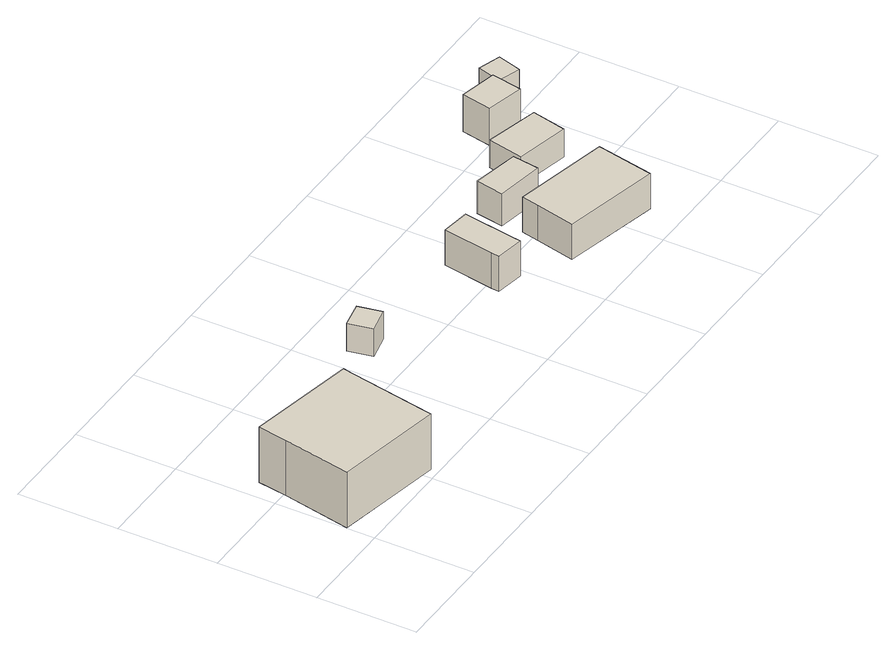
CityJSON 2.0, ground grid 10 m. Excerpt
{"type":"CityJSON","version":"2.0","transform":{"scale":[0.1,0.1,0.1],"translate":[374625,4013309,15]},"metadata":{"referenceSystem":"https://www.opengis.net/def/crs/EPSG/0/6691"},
"CityObjects":{
"building1":{"type":"Building","attributes":{"枝番":1,"利根川水系渡良瀬川洪水浸水想定区域（計画規模）.規模":"L1","利根川水系渡良瀬川洪水浸水想定区域（計画規模）.浸水ランク":"2","利根川水系渡良瀬川洪水浸水想定区域（計画規模）.浸水深":0.9,"利根川水系渡良瀬川洪水浸水想定区域（計画規模）.継続時間":6.7,"利根川水系渡良瀬川洪水浸水想定区域（想定最大規模）.規模":"L2","利根川水系渡良瀬川洪水浸水想定区域（想定最大規模）.浸水ランク":"2","利根川水系渡良瀬川洪水浸水想定区域（想定最大規模）.浸水深":2.02,"利根川水系渡良瀬川洪水浸水想定区域（想定最大規模）.継続時間":176.6,"利根川水系利根川洪水浸水想定区域（計画規模）.規模":"L1","利根川水系利根川洪水浸水想定区域（計画規模）.浸水ランク":"3","利根川水系利根川洪水浸水想定区域（計画規模）.浸水深":3,"利根川水系利根川洪水浸水想定区域（想定最大規模）.規模":"L2","利根川水系利根川洪水浸水想定区域（想定最大規模）.浸水ランク":"4","利根川水系利根川洪水浸水想定区域（想定最大規模）.浸水深":5.23,"measuredHeight":6.4,"BuildingDetails.prefecture":"10","BuildingDetails.city":"10207"},"geometry":[{"type":"Solid","lod":"1","boundaries":[[[[0,1,2,3,4,5]],[[4,6,7,5]],[[3,8,6,4]],[[2,9,8,3]],[[1,10,9,2]],[[0,11,10,1]],[[5,7,11,0]],[[6,8,9,10,11,7]]]]}]},
"building2":{"type":"Building","attributes":{"枝番":1,"利根川水系渡良瀬川洪水浸水想定区域（計画規模）.規模":"L1","利根川水系渡良瀬川洪水浸水想定区域（計画規模）.浸水ランク":"2","利根川水系渡良瀬川洪水浸水想定区域（計画規模）.浸水深":0.88,"利根川水系渡良瀬川洪水浸水想定区域（計画規模）.継続時間":9.7,"利根川水系渡良瀬川洪水浸水想定区域（想定最大規模）.規模":"L2","利根川水系渡良瀬川洪水浸水想定区域（想定最大規模）.浸水ランク":"2","利根川水系渡良瀬川洪水浸水想定区域（想定最大規模）.浸水深":2.02,"利根川水系渡良瀬川洪水浸水想定区域（想定最大規模）.継続時間":205.9,"利根川水系利根川洪水浸水想定区域（計画規模）.規模":"L1","利根川水系利根川洪水浸水想定区域（計画規模）.浸水ランク":"3","利根川水系利根川洪水浸水想定区域（計画規模）.浸水深":3,"利根川水系利根川洪水浸水想定区域（想定最大規模）.規模":"L2","利根川水系利根川洪水浸水想定区域（想定最大規模）.浸水ランク":"4","利根川水系利根川洪水浸水想定区域（想定最大規模）.浸水深":5.23,"BuildingDetails.prefecture":"10","BuildingDetails.city":"10207"},"geometry":[{"type":"Solid","lod":"1","boundaries":[[[[12,13,14,15]],[[14,16,17,15]],[[13,18,16,14]],[[12,19,18,13]],[[15,17,19,12]],[[16,18,19,17]]]]}]},
"building3":{"type":"Building","attributes":{"枝番":1,"利根川水系渡良瀬川洪水浸水想定区域（計画規模）.規模":"L1","利根川水系渡良瀬川洪水浸水想定区域（計画規模）.浸水ランク":"2","利根川水系渡良瀬川洪水浸水想定区域（計画規模）.浸水深":0.77,"利根川水系渡良瀬川洪水浸水想定区域（計画規模）.継続時間":7.2,"利根川水系渡良瀬川洪水浸水想定区域（想定最大規模）.規模":"L2","利根川水系渡良瀬川洪水浸水想定区域（想定最大規模）.浸水ランク":"2","利根川水系渡良瀬川洪水浸水想定区域（想定最大規模）.浸水深":1.92,"利根川水系渡良瀬川洪水浸水想定区域（想定最大規模）.継続時間":182.4,"利根川水系利根川洪水浸水想定区域（計画規模）.規模":"L1","利根川水系利根川洪水浸水想定区域（計画規模）.浸水ランク":"2","利根川水系利根川洪水浸水想定区域（計画規模）.浸水深":2.9,"利根川水系利根川洪水浸水想定区域（想定最大規模）.規模":"L2","利根川水系利根川洪水浸水想定区域（想定最大規模）.浸水ランク":"4","利根川水系利根川洪水浸水想定区域（想定最大規模）.浸水深":5.13,"measuredHeight":4.1,"BuildingDetails.prefecture":"10","BuildingDetails.city":"10207"},"geometry":[{"type":"Solid","lod":"1","boundaries":[[[[20,21,22,23,24,25]],[[24,26,27,25]],[[23,28,26,24]],[[22,29,28,23]],[[21,30,29,22]],[[20,31,30,21]],[[25,27,31,20]],[[26,28,29,30,31,27]]]]}]},
"building4":{"type":"Building","attributes":{"枝番":1,"利根川水系渡良瀬川洪水浸水想定区域（計画規模）.規模":"L1","利根川水系渡良瀬川洪水浸水想定区域（計画規模）.浸水ランク":"2","利根川水系渡良瀬川洪水浸水想定区域（計画規模）.浸水深":0.75,"利根川水系渡良瀬川洪水浸水想定区域（計画規模）.継続時間":6.7,"利根川水系渡良瀬川洪水浸水想定区域（想定最大規模）.規模":"L2","利根川水系渡良瀬川洪水浸水想定区域（想定最大規模）.浸水ランク":"2","利根川水系渡良瀬川洪水浸水想定区域（想定最大規模）.浸水深":1.92,"利根川水系渡良瀬川洪水浸水想定区域（想定最大規模）.継続時間":177,"利根川水系利根川洪水浸水想定区域（計画規模）.規模":"L1","利根川水系利根川洪水浸水想定区域（計画規模）.浸水ランク":"2","利根川水系利根川洪水浸水想定区域（計画規模）.浸水深":2.9,"利根川水系利根川洪水浸水想定区域（想定最大規模）.規模":"L2","利根川水系利根川洪水浸水想定区域（想定最大規模）.浸水ランク":"4","利根川水系利根川洪水浸水想定区域（想定最大規模）.浸水深":5.13,"usage":"431","measuredHeight":4,"BuildingDetails.prefecture":"10","BuildingDetails.city":"10207","BuildingDetails.surveyYear":2016},"geometry":[{"type":"Solid","lod":"1","boundaries":[[[[32,33,34,35,36,37]],[[36,38,39,37]],[[35,40,38,36]],[[34,41,40,35]],[[33,42,41,34]],[[32,43,42,33]],[[37,39,43,32]],[[38,40,41,42,43,39]]]]}]},
"building5":{"type":"Building","attributes":{"枝番":1,"利根川水系渡良瀬川洪水浸水想定区域（計画規模）.規模":"L1","利根川水系渡良瀬川洪水浸水想定区域（計画規模）.浸水ランク":"2","利根川水系渡良瀬川洪水浸水想定区域（計画規模）.浸水深":0.85,"利根川水系渡良瀬川洪水浸水想定区域（計画規模）.継続時間":7.2,"利根川水系渡良瀬川洪水浸水想定区域（想定最大規模）.規模":"L2","利根川水系渡良瀬川洪水浸水想定区域（想定最大規模）.浸水ランク":"2","利根川水系渡良瀬川洪水浸水想定区域（想定最大規模）.浸水深":2.02,"利根川水系渡良瀬川洪水浸水想定区域（想定最大規模）.継続時間":182.4,"利根川水系利根川洪水浸水想定区域（計画規模）.規模":"L1","利根川水系利根川洪水浸水想定区域（計画規模）.浸水ランク":"3","利根川水系利根川洪水浸水想定区域（計画規模）.浸水深":3,"利根川水系利根川洪水浸水想定区域（想定最大規模）.規模":"L2","利根川水系利根川洪水浸水想定区域（想定最大規模）.浸水ランク":"4","利根川水系利根川洪水浸水想定区域（想定最大規模）.浸水深":5.23,"usage":"454","measuredHeight":3.7,"BuildingDetails.prefecture":"10","BuildingDetails.city":"10207","BuildingDetails.surveyYear":2016},"geometry":[{"type":"Solid","lod":"1","boundaries":[[[[44,45,46,47]],[[46,48,49,47]],[[45,50,48,46]],[[44,51,50,45]],[[47,49,51,44]],[[48,50,51,49]]]]}]},
"building6":{"type":"Building","attributes":{"枝番":1,"利根川水系渡良瀬川洪水浸水想定区域（計画規模）.規模":"L1","利根川水系渡良瀬川洪水浸水想定区域（計画規模）.浸水ランク":"2","利根川水系渡良瀬川洪水浸水想定区域（計画規模）.浸水深":0.95,"利根川水系渡良瀬川洪水浸水想定区域（計画規模）.継続時間":6.5,"利根川水系渡良瀬川洪水浸水想定区域（想定最大規模）.規模":"L2","利根川水系渡良瀬川洪水浸水想定区域（想定最大規模）.浸水ランク":"2","利根川水系渡良瀬川洪水浸水想定区域（想定最大規模）.浸水深":2.12,"利根川水系渡良瀬川洪水浸水想定区域（想定最大規模）.継続時間":176.6,"利根川水系利根川洪水浸水想定区域（計画規模）.規模":"L1","利根川水系利根川洪水浸水想定区域（計画規模）.浸水ランク":"3","利根川水系利根川洪水浸水想定区域（計画規模）.浸水深":3.1,"利根川水系利根川洪水浸水想定区域（想定最大規模）.規模":"L2","利根川水系利根川洪水浸水想定区域（想定最大規模）.浸水ランク":"4","利根川水系利根川洪水浸水想定区域（想定最大規模）.浸水深":5.33,"usage":"431","measuredHeight":3.9,"BuildingDetails.prefecture":"10","BuildingDetails.city":"10207","BuildingDetails.surveyYear":2016},"geometry":[{"type":"Solid","lod":"1","boundaries":[[[[52,53,54,55]],[[54,56,57,55]],[[53,58,56,54]],[[52,59,58,53]],[[55,57,59,52]],[[56,58,59,57]]]]}]},
"building7":{"type":"Building","attributes":{"枝番":1,"利根川水系渡良瀬川洪水浸水想定区域（計画規模）.規模":"L1","利根川水系渡良瀬川洪水浸水想定区域（計画規模）.浸水ランク":"2","利根川水系渡良瀬川洪水浸水想定区域（計画規模）.浸水深":1.14,"利根川水系渡良瀬川洪水浸水想定区域（計画規模）.継続時間":6.5,"利根川水系渡良瀬川洪水浸水想定区域（想定最大規模）.規模":"L2","利根川水系渡良瀬川洪水浸水想定区域（想定最大規模）.浸水ランク":"2","利根川水系渡良瀬川洪水浸水想定区域（想定最大規模）.浸水深":2.31,"利根川水系渡良瀬川洪水浸水想定区域（想定最大規模）.継続時間":176.6,"利根川水系利根川洪水浸水想定区域（計画規模）.規模":"L1","利根川水系利根川洪水浸水想定区域（計画規模）.浸水ランク":"3","利根川水系利根川洪水浸水想定区域（計画規模）.浸水深":3.3,"利根川水系利根川洪水浸水想定区域（想定最大規模）.規模":"L2","利根川水系利根川洪水浸水想定区域（想定最大規模）.浸水ランク":"4","利根川水系利根川洪水浸水想定区域（想定最大規模）.浸水深":5.53,"usage":"431","measuredHeight":4.1,"BuildingDetails.prefecture":"10","BuildingDetails.city":"10207","BuildingDetails.surveyYear":2016},"geometry":[{"type":"Solid","lod":"1","boundaries":[[[[60,61,62,63]],[[62,64,65,63]],[[61,66,64,62]],[[60,67,66,61]],[[63,65,67,60]],[[64,66,67,65]]]]}]},
"building8":{"type":"Building","attributes":{"枝番":1,"利根川水系渡良瀬川洪水浸水想定区域（計画規模）.規模":"L1","利根川水系渡良瀬川洪水浸水想定区域（計画規模）.浸水ランク":"2","利根川水系渡良瀬川洪水浸水想定区域（計画規模）.浸水深":1.04,"利根川水系渡良瀬川洪水浸水想定区域（計画規模）.継続時間":6.5,"利根川水系渡良瀬川洪水浸水想定区域（想定最大規模）.規模":"L2","利根川水系渡良瀬川洪水浸水想定区域（想定最大規模）.浸水ランク":"2","利根川水系渡良瀬川洪水浸水想定区域（想定最大規模）.浸水深":2.22,"利根川水系渡良瀬川洪水浸水想定区域（想定最大規模）.継続時間":176.6,"利根川水系利根川洪水浸水想定区域（計画規模）.規模":"L1","利根川水系利根川洪水浸水想定区域（計画規模）.浸水ランク":"3","利根川水系利根川洪水浸水想定区域（計画規模）.浸水深":3.2,"利根川水系利根川洪水浸水想定区域（想定最大規模）.規模":"L2","利根川水系利根川洪水浸水想定区域（想定最大規模）.浸水ランク":"4","利根川水系利根川洪水浸水想定区域（想定最大規模）.浸水深":5.43,"BuildingDetails.prefecture":"10","BuildingDetails.city":"10207"},"geometry":[{"type":"Solid","lod":"1","boundaries":[[[[68,69,70,71]],[[70,72,73,71]],[[69,74,72,70]],[[68,75,74,69]],[[71,73,75,68]],[[72,74,75,73]]]]}]}
},
"vertices":[
[19,127,10],[129,106,10],[127,96,10],[110,7,10],[0,28,10],[14,97,10],[0,28,70],[14,97,70],[110,7,70],[127,96,70],[129,106,70],[19,127,70],
[222,157,10],[248,162,10],[253,138,10],[227,132,10],[253,138,40],[227,132,40],[248,162,40],[222,157,40],
[372,145,11],[401,141,11],[393,93,11],[391,80,11],[362,85,11],[363,93,11],[362,85,49],[363,93,49],[391,80,49],[393,93,49],[401,141,49],[372,145,49],
[446,110,12],[534,91,12],[543,89,12],[531,31,12],[433,53,12],[442,92,12],[433,53,50],[442,92,50],[531,31,50],[543,89,50],[534,91,50],[446,110,50],
[447,131,10],[452,159,10],[499,150,10],[495,123,10],[499,150,45],[495,123,45],[452,159,45],[447,131,45],
[507,147,10],[515,183,10],[569,170,10],[561,135,10],[569,170,40],[561,135,40],[515,183,40],[507,147,40],
[544,200,9],[550,230,9],[588,222,9],[582,191,9],[588,222,49],[582,191,49],[550,230,49],[544,200,49],
[595,220,9],[602,244,9],[625,237,9],[618,213,9],[625,237,39],[618,213,39],[602,244,39],[595,220,39]
]}
